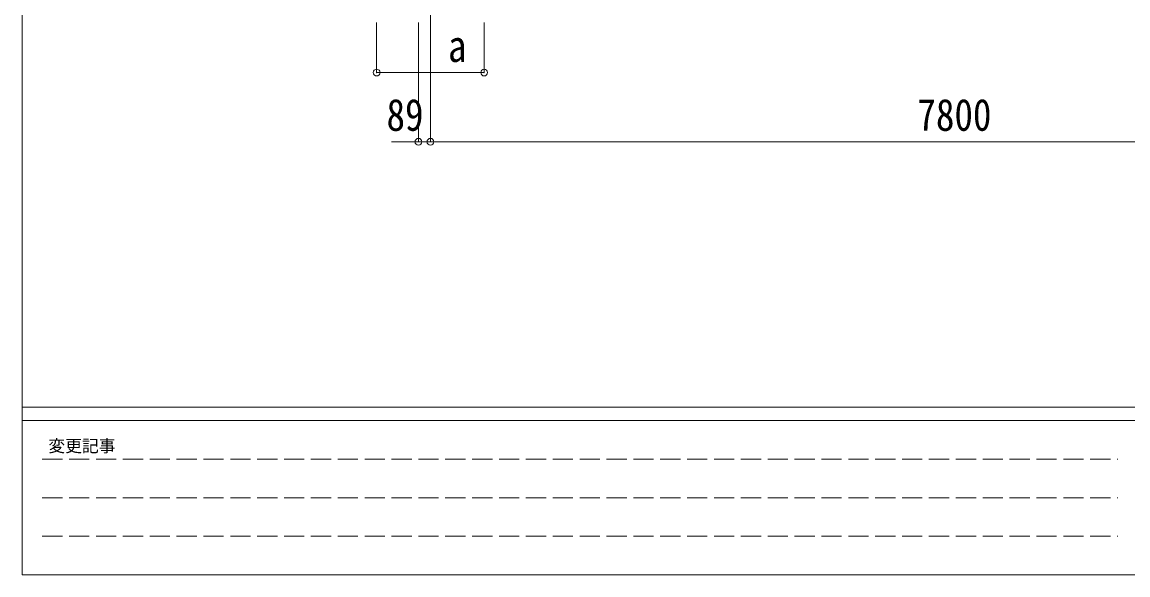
# Model space of a CAD drawing. Units: millimetres at full size. Extents: x -13976 to 14131, y -9754 to 9646.
# Drawn here: x -13976 to -5745, y -9754 to -5637 of the extents above; entities that cross this region are included whole.
import ezdxf
from ezdxf.enums import TextEntityAlignment as Align

# ---------------------------------------------------------------- set-up
doc = ezdxf.new("R2010")
doc.units = ezdxf.units.MM
doc.header["$LTSCALE"] = 50
doc.header["$PDMODE"] = 32
doc.header["$PDSIZE"] = 50
doc.linetypes.add('DASHED3', pattern=[4, 3, -1])
for name, color, linetype, lineweight in [('0-8_PARTS2', 2, 'Continuous', 9), ('0-A_寸法', 6, 'Continuous', 9), ('F-0_240', 7, 'Continuous', 9)]:
    doc.layers.add(name, color=color, linetype=linetype, lineweight=lineweight)
doc.styles.add('ＭＳ ゴシック', font='')
doc.styles.get('ＭＳ ゴシック').set_extended_font_data('MS Gothic')

msp = doc.modelspace()

# ---------------------------------------------------------------- linework, layer by layer
at = {"layer": '0-8_PARTS2'}
msp.add_line((-10937.02, -4926.02), (-10937.02, -5776.27), dxfattribs=at)
at = {"layer": '0-A_寸法'}
for p, q in [((-11336.92, -6013.12), (-11336.92, -5638.72)), ((-11026.02, -6528.11), (-11026.02, -5638.72)), ((-10937.02, -6528.11), (-10937.02, -5638.72)), ((-10536.92, -6013.12), (-10536.92, -5638.72)), ((-11336.92, -6013.12), (-10536.92, -6013.12)), ((-11026.02, -6528.11), (-11226.02, -6528.11)), ((-10937.02, -6528.11), (-11026.02, -6528.11)), ((-10937.02, -6528.11), (-3136.99, -6528.11))]:
    msp.add_line(p, q, dxfattribs=at)
for p in [(-11336.92, -6013.12), (-10536.92, -6013.12), (-11026.02, -6528.11), (-10937.02, -6528.11)]:
    msp.add_point(p, dxfattribs=at)
at = {"layer": 'F-0_240', "color": 5}
for p, q in [((-13975.76, 9645.57), (-13975.76, -9754.43)), ((-13975.76, -8504.43), (13424.24, -8504.43)), ((-13975.76, -8604.43), (8979.65, -8604.43)), ((-13975.76, -9754.43), (13424.24, -9754.43))]:
    msp.add_line(p, q, dxfattribs=at)
at = {"layer": 'F-0_240', "color": 4, "linetype": 'DASHED3'}
for p, q in [((-13825.76, -8891.93), (-5820.35, -8891.93)), ((-13825.76, -9179.43), (-5820.35, -9179.43)), ((-13825.76, -9466.93), (-5820.35, -9466.93))]:
    msp.add_line(p, q, dxfattribs=at)

# ---------------------------------------------------------------- texts
at = {"layer": '0-A_寸法', "color": 7, "style": 'ＭＳ ゴシック', "width": 0.85}
for s, p in [('a', (-10805.67, -6005.12)), ('89', (-11263.52, -6518.11)), ('7800', (-7312.01, -6518.11))]:
    msp.add_text(s, height=238.3, dxfattribs=at).set_placement(p, align=Align.BOTTOM_LEFT)
at = {"layer": 'F-0_240', "style": 'ＭＳ ゴシック'}
msp.add_text('変更記事', height=91.64, dxfattribs=at).set_placement((-13780.38, -8866.93), align=Align.BOTTOM_LEFT)

doc.saveas('drawing.dxf')
